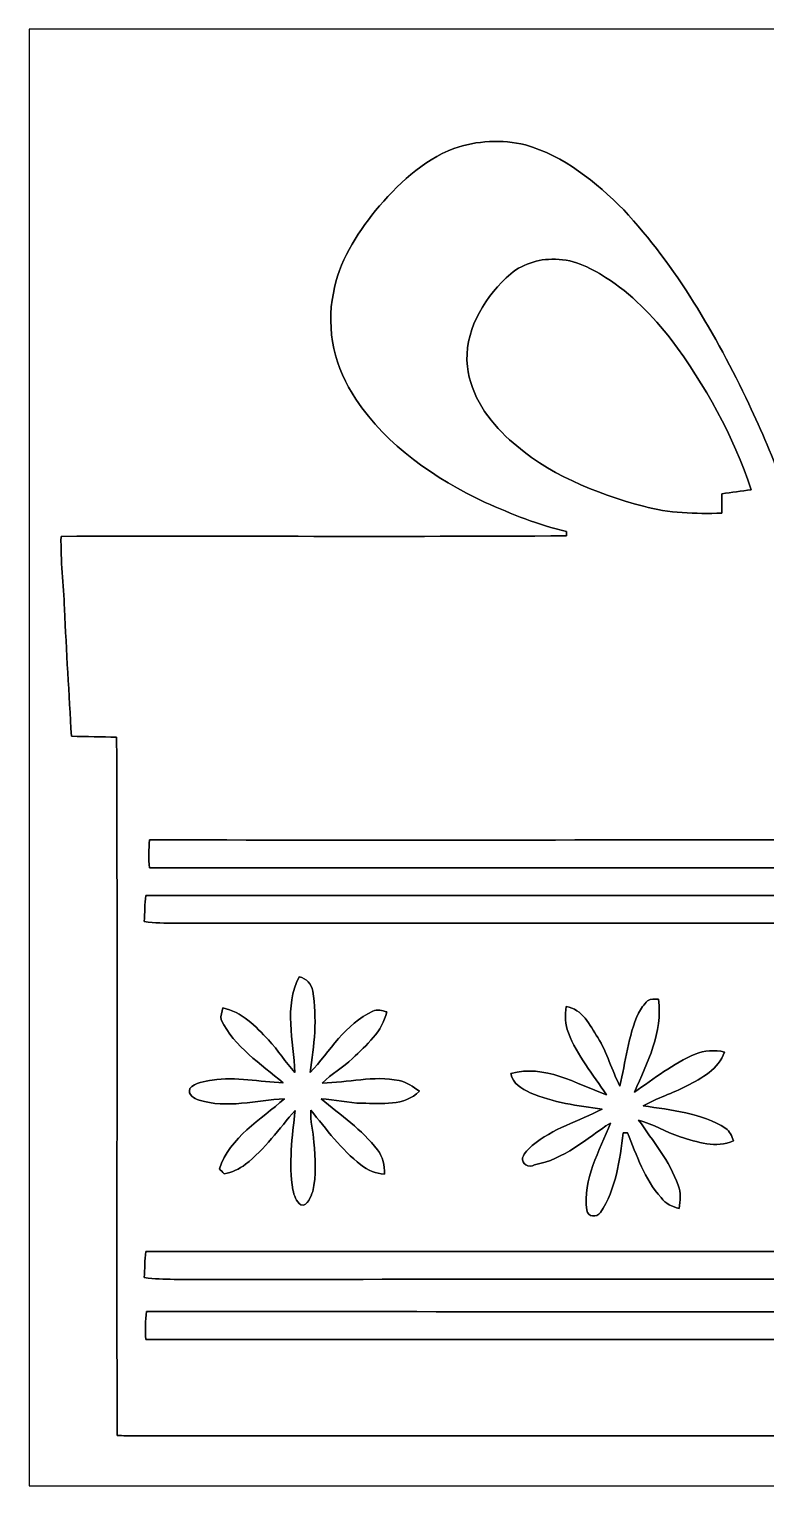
# Model space of a CAD drawing. Header units: centimetres. Extents: x -16.8 to 16.8, y -16.7 to 16.7.
# Drawn here: x -16.77 to 0.09, y -16.67 to 16.67 of the extents above; entities that cross this region are included whole.
import ezdxf

# ---------------------------------------------------------------- set-up
doc = ezdxf.new("R2010")
doc.units = ezdxf.units.CM
doc.header["$MEASUREMENT"] = 0
doc.layers.add('Layer 1', color=7, linetype='Continuous')

msp = doc.modelspace()

# ---------------------------------------------------------------- linework, layer by layer
at = {"layer": 'Layer 1', "color": 7}
for points, knots in [([(-16.77458, 16.66875), (-16.77458, 16.66875), (16.77458, 16.66875), (16.77458, 16.66875), (16.77458, 16.66875), (16.77458, 16.66875), (16.77458, -16.66875), (16.77458, -16.66875), (16.77458, -16.66875), (16.77458, -16.66875), (-16.77458, -16.66875), (-16.77458, -16.66875), (-16.77458, -16.66875), (-16.77458, -16.66875), (-16.77458, 16.66875), (-16.77458, 16.66875), (-16.77458, 16.66875), (-16.77458, 16.66875), (-16.77458, 16.66875), (-16.77458, 16.66875)], [0, 0, 0, 0, 0.16666667, 0.16666667, 0.16666667, 0.16666667, 0.33333333, 0.33333333, 0.33333333, 0.33333333, 0.5, 0.5, 0.5, 0.5, 0.66666667, 0.66666667, 0.66666667, 0.66666667, 1, 1, 1, 1]), ([(4.5907, 13.79008), (3.66219, 13.03726), (2.97674, 12.03501), (2.40947, 10.99361), (2.40947, 10.99361), (1.75577, 9.7723), (1.23119, 8.48395), (0.80962, 7.16562), (0.80962, 7.16562), (0.70238, 6.84495), (0.66322, 6.49358), (0.47907, 6.2036), (0.47907, 6.2036), (0.2607, 6.84918), (-0.01623, 7.47289), (-0.30198, 8.09096), (-0.30198, 8.09096), (-1.06363, 9.68234), (-1.95968, 11.2335), (-3.1683, 12.53067), (-3.1683, 12.53067), (-3.80259, 13.17096), (-4.53602, 13.76751), (-5.41796, 14.01727), (-5.41796, 14.01727), (-5.95348, 14.14956), (-6.53203, 14.12099), (-7.05273, 13.93684), (-7.05273, 13.93684), (-7.77981, 13.66097), (-8.35801, 13.10428), (-8.84661, 12.51479), (-8.84661, 12.51479), (-9.29181, 11.9634), (-9.68798, 11.33404), (-9.81216, 10.62496), (-9.81216, 10.62496), (-9.98538, 9.79241), (-9.77759, 8.89847), (-9.29675, 8.20208), (-9.29675, 8.20208), (-8.58238, 7.12964), (-7.48489, 6.38104), (-6.33554, 5.836), (-6.33554, 5.836), (-5.73229, 5.57424), (-5.12163, 5.31213), (-4.47604, 5.17525), (-4.47604, 5.17525), (-4.47569, 5.14103), (-4.47534, 5.10646), (-4.47463, 5.07224), (-4.47463, 5.07224), (-8.3312, 5.04825), (-12.18777, 5.07118), (-16.04433, 5.0606), (-16.04433, 5.0606), (-16.05527, 4.50779), (-15.98859, 3.95676), (-15.96566, 3.40501), (-15.96566, 3.40501), (-15.92227, 2.43099), (-15.86124, 1.45803), (-15.80656, 0.48472), (-15.80656, 0.48472), (-15.46154, 0.4766), (-15.11653, 0.47343), (-14.77186, 0.4639), (-14.77186, 0.4639), (-14.7514, -4.86198), (-14.77257, -10.18822), (-14.76128, -15.51446), (-14.76128, -15.51446), (-14.62229, -15.52116), (-14.48294, -15.52257), (-14.34394, -15.52504), (-14.34394, -15.52504), (-10.78371, -15.52575), (-7.22348, -15.51446), (-3.66324, -15.52399), (-3.66324, -15.52399), (2.54917, -15.5127), (8.76159, -15.53351), (14.97401, -15.51411), (14.97401, -15.51411), (14.97718, -10.53677), (14.97471, -5.55943), (14.97506, -0.58208), (14.97506, -0.58208), (14.97612, -0.32314), (14.98494, -0.06456), (15.00187, 0.19332), (15.00187, 0.19332), (15.40898, 0.19473), (15.81609, 0.19368), (16.2239, 0.19544), (16.2239, 0.19544), (16.26517, 0.78211), (16.23871, 1.37089), (16.24542, 1.95792), (16.24542, 1.95792), (16.22813, 2.9905), (16.30645, 4.02237), (16.27011, 5.05495), (16.27011, 5.05495), (12.44565, 5.08035), (8.62118, 5.04155), (4.79707, 5.074), (4.79707, 5.074), (4.79249, 5.09658), (4.78331, 5.14174), (4.77873, 5.16431), (4.77873, 5.16431), (5.76968, 5.38903), (6.72782, 5.75486), (7.61894, 6.2424), (7.61894, 6.2424), (8.55063, 6.77404), (9.43963, 7.42844), (10.06687, 8.3118), (10.06687, 8.3118), (10.60344, 9.03746), (10.92129, 9.98396), (10.70786, 10.8839), (10.70786, 10.8839), (10.58263, 11.59263), (10.18399, 12.21811), (9.71903, 12.75292), (9.71903, 12.75292), (9.2075, 13.329), (8.62683, 13.85711), (7.94173, 14.21871), (7.94173, 14.21871), (7.50464, 14.42014), (7.0298, 14.5669), (6.54367, 14.55349), (6.54367, 14.55349), (5.82189, 14.56231), (5.15056, 14.218), (4.5907, 13.79008)], [0, 0, 0, 0, 0.02777778, 0.02777778, 0.02777778, 0.02777778, 0.05555556, 0.05555556, 0.05555556, 0.05555556, 0.08333333, 0.08333333, 0.08333333, 0.08333333, 0.11111111, 0.11111111, 0.11111111, 0.11111111, 0.13888889, 0.13888889, 0.13888889, 0.13888889, 0.16666667, 0.16666667, 0.16666667, 0.16666667, 0.19444444, 0.19444444, 0.19444444, 0.19444444, 0.22222222, 0.22222222, 0.22222222, 0.22222222, 0.25, 0.25, 0.25, 0.25, 0.27777778, 0.27777778, 0.27777778, 0.27777778, 0.30555556, 0.30555556, 0.30555556, 0.30555556, 0.33333333, 0.33333333, 0.33333333, 0.33333333, 0.36111111, 0.36111111, 0.36111111, 0.36111111, 0.38888889, 0.38888889, 0.38888889, 0.38888889, 0.41666667, 0.41666667, 0.41666667, 0.41666667, 0.44444444, 0.44444444, 0.44444444, 0.44444444, 0.47222222, 0.47222222, 0.47222222, 0.47222222, 0.5, 0.5, 0.5, 0.5, 0.52777778, 0.52777778, 0.52777778, 0.52777778, 0.55555556, 0.55555556, 0.55555556, 0.55555556, 0.58333333, 0.58333333, 0.58333333, 0.58333333, 0.61111111, 0.61111111, 0.61111111, 0.61111111, 0.63888889, 0.63888889, 0.63888889, 0.63888889, 0.66666667, 0.66666667, 0.66666667, 0.66666667, 0.69444444, 0.69444444, 0.69444444, 0.69444444, 0.72222222, 0.72222222, 0.72222222, 0.72222222, 0.75, 0.75, 0.75, 0.75, 0.77777778, 0.77777778, 0.77777778, 0.77777778, 0.80555556, 0.80555556, 0.80555556, 0.80555556, 0.83333333, 0.83333333, 0.83333333, 0.83333333, 0.86111111, 0.86111111, 0.86111111, 0.86111111, 0.88888889, 0.88888889, 0.88888889, 0.88888889, 0.91666667, 0.91666667, 0.91666667, 0.91666667, 0.94444444, 0.94444444, 0.94444444, 0.94444444, 1, 1, 1, 1]), ([(-5.8607, 10.97562), (-5.58377, 11.24761), (-5.20065, 11.40037), (-4.81365, 11.40213), (-4.81365, 11.40213), (-4.36457, 11.42471), (-3.94864, 11.22504), (-3.58175, 10.98762), (-3.58175, 10.98762), (-2.99473, 10.61473), (-2.50613, 10.10814), (-2.07892, 9.56381), (-2.07892, 9.56381), (-1.30528, 8.51817), (-0.65723, 7.36529), (-0.24977, 6.12669), (-0.24977, 6.12669), (-0.47308, 6.09529), (-0.69709, 6.06743), (-0.92004, 6.03567), (-0.92004, 6.03567), (-0.9211, 5.88786), (-0.91722, 5.73899), (-0.92393, 5.59082), (-0.92393, 5.59082), (-1.52576, 5.57565), (-2.13466, 5.58659), (-2.71815, 5.75169), (-2.71815, 5.75169), (-3.82376, 6.04626), (-4.92513, 6.49005), (-5.77991, 7.27251), (-5.77991, 7.27251), (-6.26498, 7.7089), (-6.67068, 8.28428), (-6.74441, 8.9475), (-6.74441, 8.9475), (-6.82872, 9.72079), (-6.39904, 10.45598), (-5.8607, 10.97562)], [0, 0, 0, 0, 0.09090909, 0.09090909, 0.09090909, 0.09090909, 0.18181818, 0.18181818, 0.18181818, 0.18181818, 0.27272727, 0.27272727, 0.27272727, 0.27272727, 0.36363636, 0.36363636, 0.36363636, 0.36363636, 0.45454545, 0.45454545, 0.45454545, 0.45454545, 0.54545455, 0.54545455, 0.54545455, 0.54545455, 0.63636364, 0.63636364, 0.63636364, 0.63636364, 0.72727273, 0.72727273, 0.72727273, 0.72727273, 0.81818182, 0.81818182, 0.81818182, 0.81818182, 1, 1, 1, 1]), ([(-14.01692, -1.88666), (-4.58082, -1.89548), (4.85563, -1.87325), (14.29173, -1.89759), (14.29173, -1.89759), (14.29491, -2.09691), (14.29985, -2.29588), (14.30514, -2.49555), (14.30514, -2.49555), (13.57701, -2.54212), (12.84676, -2.51742), (12.11792, -2.52236), (12.11792, -2.52236), (3.40572, -2.52342), (-5.30648, -2.51989), (-14.01868, -2.52448), (-14.01868, -2.52448), (-14.0522, -2.31316), (-14.03597, -2.09797), (-14.01692, -1.88666)], [0, 0, 0, 0, 0.16666667, 0.16666667, 0.16666667, 0.16666667, 0.33333333, 0.33333333, 0.33333333, 0.33333333, 0.5, 0.5, 0.5, 0.5, 0.66666667, 0.66666667, 0.66666667, 0.66666667, 1, 1, 1, 1]), ([(-14.10441, -3.15877), (-4.63691, -3.16089), (4.83023, -3.14784), (14.29738, -3.16512), (14.29738, -3.16512), (14.2935, -3.37326), (14.28856, -3.58246), (14.27974, -3.79095), (14.27974, -3.79095), (5.04543, -3.79554), (-4.18888, -3.78883), (-13.42319, -3.79448), (-13.42319, -3.79448), (-13.66203, -3.78742), (-13.90368, -3.79659), (-14.13933, -3.75109), (-14.13933, -3.75109), (-14.12946, -3.55283), (-14.1291, -3.35527), (-14.10441, -3.15877)], [0, 0, 0, 0, 0.16666667, 0.16666667, 0.16666667, 0.16666667, 0.33333333, 0.33333333, 0.33333333, 0.33333333, 0.5, 0.5, 0.5, 0.5, 0.66666667, 0.66666667, 0.66666667, 0.66666667, 1, 1, 1, 1]), ([(-10.59392, -5.01932), (-10.42705, -5.05213), (-10.31099, -5.18513), (-10.28524, -5.34705), (-10.28524, -5.34705), (-10.1787, -5.96653), (-10.24961, -6.59553), (-10.34521, -7.21113), (-10.34521, -7.21113), (-9.88907, -6.72324), (-9.53911, -6.09353), (-8.90693, -5.80602), (-8.90693, -5.80602), (-8.80569, -5.74957), (-8.69315, -5.79861), (-8.58979, -5.81872), (-8.58979, -5.81872), (-8.68715, -6.2738), (-9.05686, -6.58072), (-9.37542, -6.88763), (-9.37542, -6.88763), (-9.59097, -7.0926), (-9.85308, -7.24182), (-10.06687, -7.44926), (-10.06687, -7.44926), (-9.4809, -7.44432), (-8.89141, -7.27004), (-8.30756, -7.39387), (-8.30756, -7.39387), (-8.13188, -7.4235), (-7.98759, -7.53569), (-7.84472, -7.63482), (-7.84472, -7.63482), (-8.18162, -7.98901), (-8.71538, -7.90963), (-9.15353, -7.91422), (-9.15353, -7.91422), (-9.47032, -7.91175), (-9.77759, -7.82073), (-10.09333, -7.81191), (-10.09333, -7.81191), (-9.64706, -8.18233), (-9.15705, -8.51359), (-8.80322, -8.98137), (-8.80322, -8.98137), (-8.67234, -9.13483), (-8.64411, -9.33838), (-8.63988, -9.53347), (-8.63988, -9.53347), (-8.84132, -9.52747), (-9.02441, -9.4428), (-9.18034, -9.32145), (-9.18034, -9.32145), (-9.63542, -8.97643), (-9.97126, -8.50829), (-10.32828, -8.06979), (-10.32828, -8.06979), (-10.34486, -8.31674), (-10.27148, -8.55733), (-10.25843, -8.80322), (-10.25843, -8.80322), (-10.22456, -9.17716), (-10.20128, -9.56134), (-10.28171, -9.9314), (-10.28171, -9.9314), (-10.33427, -10.04464), (-10.38684, -10.27536), (-10.55441, -10.23973), (-10.55441, -10.23973), (-10.66412, -10.15929), (-10.70716, -10.02136), (-10.74138, -9.89577), (-10.74138, -9.89577), (-10.83804, -9.2897), (-10.75584, -8.67869), (-10.68564, -8.07473), (-10.68564, -8.07473), (-11.05429, -8.49454), (-11.37426, -8.96761), (-11.82405, -9.30839), (-11.82405, -9.30839), (-11.96481, -9.42234), (-12.13379, -9.4936), (-12.31194, -9.525), (-12.31194, -9.525), (-12.34722, -9.4869), (-12.38285, -9.44951), (-12.41848, -9.41246), (-12.41848, -9.41246), (-12.18424, -8.68645), (-11.46916, -8.28922), (-10.93117, -7.80944), (-10.93117, -7.80944), (-11.57817, -7.84613), (-12.24562, -8.03945), (-12.8838, -7.84084), (-12.8838, -7.84084), (-12.99633, -7.80521), (-13.14521, -7.71842), (-13.10005, -7.57767), (-13.10005, -7.57767), (-12.96917, -7.4362), (-12.76138, -7.41116), (-12.58217, -7.38082), (-12.58217, -7.38082), (-12.03995, -7.30426), (-11.50126, -7.42209), (-10.96045, -7.44396), (-10.96045, -7.44396), (-11.47198, -7.00617), (-12.07453, -6.62764), (-12.3825, -6.00251), (-12.3825, -6.00251), (-12.39626, -5.91044), (-12.36204, -5.81978), (-12.34475, -5.73052), (-12.34475, -5.73052), (-11.9066, -5.81625), (-11.59087, -6.15421), (-11.29771, -6.46465), (-11.29771, -6.46465), (-11.0744, -6.69572), (-10.91142, -6.97724), (-10.69093, -7.21042), (-10.69093, -7.21042), (-10.72198, -6.48723), (-10.95058, -5.69383), (-10.59392, -5.01932)], [0, 0, 0, 0, 0.03030303, 0.03030303, 0.03030303, 0.03030303, 0.06060606, 0.06060606, 0.06060606, 0.06060606, 0.09090909, 0.09090909, 0.09090909, 0.09090909, 0.12121212, 0.12121212, 0.12121212, 0.12121212, 0.15151515, 0.15151515, 0.15151515, 0.15151515, 0.18181818, 0.18181818, 0.18181818, 0.18181818, 0.21212121, 0.21212121, 0.21212121, 0.21212121, 0.24242424, 0.24242424, 0.24242424, 0.24242424, 0.27272727, 0.27272727, 0.27272727, 0.27272727, 0.3030303, 0.3030303, 0.3030303, 0.3030303, 0.33333333, 0.33333333, 0.33333333, 0.33333333, 0.36363636, 0.36363636, 0.36363636, 0.36363636, 0.39393939, 0.39393939, 0.39393939, 0.39393939, 0.42424242, 0.42424242, 0.42424242, 0.42424242, 0.45454545, 0.45454545, 0.45454545, 0.45454545, 0.48484848, 0.48484848, 0.48484848, 0.48484848, 0.51515152, 0.51515152, 0.51515152, 0.51515152, 0.54545455, 0.54545455, 0.54545455, 0.54545455, 0.57575758, 0.57575758, 0.57575758, 0.57575758, 0.60606061, 0.60606061, 0.60606061, 0.60606061, 0.63636364, 0.63636364, 0.63636364, 0.63636364, 0.66666667, 0.66666667, 0.66666667, 0.66666667, 0.6969697, 0.6969697, 0.6969697, 0.6969697, 0.72727273, 0.72727273, 0.72727273, 0.72727273, 0.75757576, 0.75757576, 0.75757576, 0.75757576, 0.78787879, 0.78787879, 0.78787879, 0.78787879, 0.81818182, 0.81818182, 0.81818182, 0.81818182, 0.84848485, 0.84848485, 0.84848485, 0.84848485, 0.87878788, 0.87878788, 0.87878788, 0.87878788, 0.90909091, 0.90909091, 0.90909091, 0.90909091, 0.93939394, 0.93939394, 0.93939394, 0.93939394, 1, 1, 1, 1]), ([(-2.62114, -5.56683), (-2.54953, -5.51709), (-2.45569, -5.53861), (-2.37384, -5.53191), (-2.37384, -5.53191), (-2.26025, -6.2925), (-2.6356, -6.98112), (-2.91818, -7.65739), (-2.91818, -7.65739), (-2.47015, -7.34836), (-2.0387, -7.00052), (-1.53211, -6.78956), (-1.53211, -6.78956), (-1.32115, -6.70172), (-1.08479, -6.6862), (-0.8636, -6.74158), (-0.8636, -6.74158), (-0.98743, -7.13669), (-1.3843, -7.33425), (-1.72473, -7.51628), (-1.72473, -7.51628), (-2.04823, -7.6895), (-2.40453, -7.79145), (-2.7238, -7.97172), (-2.7238, -7.97172), (-2.08209, -8.07191), (-1.391, -8.12482), (-0.8322, -8.48995), (-0.8322, -8.48995), (-0.73448, -8.5531), (-0.69674, -8.66881), (-0.65405, -8.77076), (-0.65405, -8.77076), (-1.05551, -8.94927), (-1.48519, -8.80322), (-1.87572, -8.6801), (-1.87572, -8.6801), (-2.20416, -8.58097), (-2.49484, -8.38588), (-2.8261, -8.29663), (-2.8261, -8.29663), (-2.49943, -8.77711), (-2.11455, -9.23361), (-1.92052, -9.78958), (-1.92052, -9.78958), (-1.85879, -9.95892), (-1.86725, -10.14518), (-1.89865, -10.32051), (-1.89865, -10.32051), (-2.05599, -10.27959), (-2.21721, -10.21397), (-2.31175, -10.07322), (-2.31175, -10.07322), (-2.6924, -9.65129), (-2.86738, -9.10026), (-3.08398, -8.58696), (-3.08398, -8.58696), (-3.10868, -8.58838), (-3.15771, -8.59155), (-3.18241, -8.59296), (-3.18241, -8.59296), (-3.25508, -9.21808), (-3.3461, -9.87531), (-3.69852, -10.41329), (-3.69852, -10.41329), (-3.78354, -10.53112), (-3.99133, -10.52513), (-4.01038, -10.35967), (-4.01038, -10.35967), (-4.11515, -9.65129), (-3.71581, -9.00359), (-3.47098, -8.36542), (-3.47098, -8.36542), (-4.02625, -8.71855), (-4.53637, -9.20785), (-5.20947, -9.31862), (-5.20947, -9.31862), (-5.33083, -9.40188), (-5.51709, -9.30134), (-5.48076, -9.15987), (-5.48076, -9.15987), (-5.4423, -9.04557), (-5.3467, -8.96373), (-5.26203, -8.88294), (-5.26203, -8.88294), (-4.7946, -8.48713), (-4.19488, -8.32238), (-3.66148, -8.04439), (-3.66148, -8.04439), (-4.21816, -7.96713), (-4.78825, -7.89975), (-5.30754, -7.6708), (-5.30754, -7.6708), (-5.49698, -7.57555), (-5.70865, -7.46795), (-5.75063, -7.23477), (-5.75063, -7.23477), (-4.98158, -7.01287), (-4.26403, -7.46548), (-3.56447, -7.71807), (-3.56447, -7.71807), (-3.86891, -7.25523), (-4.23192, -6.82307), (-4.43477, -6.30167), (-4.43477, -6.30167), (-4.51026, -6.10764), (-4.51626, -5.8995), (-4.48381, -5.69666), (-4.48381, -5.69666), (-4.11304, -5.75769), (-3.94264, -6.12563), (-3.76238, -6.40644), (-3.76238, -6.40644), (-3.54753, -6.75711), (-3.43994, -7.15821), (-3.25473, -7.52263), (-3.25473, -7.52263), (-3.12279, -6.96277), (-3.07058, -6.37787), (-2.82893, -5.8487), (-2.82893, -5.8487), (-2.77601, -5.74393), (-2.69769, -5.65397), (-2.62114, -5.56683)], [0, 0, 0, 0, 0.03125, 0.03125, 0.03125, 0.03125, 0.0625, 0.0625, 0.0625, 0.0625, 0.09375, 0.09375, 0.09375, 0.09375, 0.125, 0.125, 0.125, 0.125, 0.15625, 0.15625, 0.15625, 0.15625, 0.1875, 0.1875, 0.1875, 0.1875, 0.21875, 0.21875, 0.21875, 0.21875, 0.25, 0.25, 0.25, 0.25, 0.28125, 0.28125, 0.28125, 0.28125, 0.3125, 0.3125, 0.3125, 0.3125, 0.34375, 0.34375, 0.34375, 0.34375, 0.375, 0.375, 0.375, 0.375, 0.40625, 0.40625, 0.40625, 0.40625, 0.4375, 0.4375, 0.4375, 0.4375, 0.46875, 0.46875, 0.46875, 0.46875, 0.5, 0.5, 0.5, 0.5, 0.53125, 0.53125, 0.53125, 0.53125, 0.5625, 0.5625, 0.5625, 0.5625, 0.59375, 0.59375, 0.59375, 0.59375, 0.625, 0.625, 0.625, 0.625, 0.65625, 0.65625, 0.65625, 0.65625, 0.6875, 0.6875, 0.6875, 0.6875, 0.71875, 0.71875, 0.71875, 0.71875, 0.75, 0.75, 0.75, 0.75, 0.78125, 0.78125, 0.78125, 0.78125, 0.8125, 0.8125, 0.8125, 0.8125, 0.84375, 0.84375, 0.84375, 0.84375, 0.875, 0.875, 0.875, 0.875, 0.90625, 0.90625, 0.90625, 0.90625, 0.9375, 0.9375, 0.9375, 0.9375, 1, 1, 1, 1]), ([(-14.10441, -11.30794), (-4.64185, -11.30512), (4.82036, -11.30688), (14.28291, -11.30688), (14.28291, -11.30688), (14.28962, -11.5189), (14.30479, -11.73445), (14.26739, -11.94541), (14.26739, -11.94541), (5.02532, -11.93729), (-4.21675, -11.94259), (-13.45883, -11.94259), (-13.45883, -11.94259), (-13.68566, -11.93729), (-13.91391, -11.93588), (-14.13863, -11.90096), (-14.13863, -11.90096), (-14.12946, -11.70199), (-14.1291, -11.50479), (-14.10441, -11.30794)], [0, 0, 0, 0, 0.16666667, 0.16666667, 0.16666667, 0.16666667, 0.33333333, 0.33333333, 0.33333333, 0.33333333, 0.5, 0.5, 0.5, 0.5, 0.66666667, 0.66666667, 0.66666667, 0.66666667, 1, 1, 1, 1]), ([(-14.08606, -12.67919), (-4.66055, -12.68554), (4.76497, -12.68236), (14.19049, -12.68095), (14.19049, -12.68095), (14.20918, -12.89473), (14.22224, -13.11063), (14.21095, -13.32583), (14.21095, -13.32583), (4.77167, -13.30572), (-4.66796, -13.32371), (-14.10723, -13.31666), (-14.10723, -13.31666), (-14.11076, -13.10358), (-14.12593, -12.88944), (-14.08606, -12.67919)], [0, 0, 0, 0, 0.2, 0.2, 0.2, 0.2, 0.4, 0.4, 0.4, 0.4, 0.6, 0.6, 0.6, 0.6, 1, 1, 1, 1])]:
    msp.add_open_spline(points, degree=3, knots=knots, dxfattribs=at)
at = {"layer": 'Layer 1', "color": 253}
for points, knots in [([(4.5907, 13.79008), (5.15056, 14.218), (5.82189, 14.56231), (6.54367, 14.55349), (6.54367, 14.55349), (7.0298, 14.5669), (7.50464, 14.42014), (7.94173, 14.21871), (7.94173, 14.21871), (8.62683, 13.85711), (9.2075, 13.329), (9.71903, 12.75292), (9.71903, 12.75292), (10.18399, 12.21811), (10.58263, 11.59263), (10.70786, 10.8839), (10.70786, 10.8839), (10.92129, 9.98396), (10.60344, 9.03746), (10.06687, 8.3118), (10.06687, 8.3118), (9.43963, 7.42844), (8.55063, 6.77404), (7.61894, 6.2424), (7.61894, 6.2424), (6.72782, 5.75486), (5.76968, 5.38903), (4.77873, 5.16431), (4.77873, 5.16431), (4.78331, 5.14174), (4.79249, 5.09658), (4.79707, 5.074), (4.79707, 5.074), (8.62118, 5.04155), (12.44565, 5.08035), (16.27011, 5.05495), (16.27011, 5.05495), (16.30645, 4.02237), (16.22813, 2.9905), (16.24542, 1.95792), (16.24542, 1.95792), (16.23871, 1.37089), (16.26517, 0.78211), (16.2239, 0.19544), (16.2239, 0.19544), (15.81609, 0.19368), (15.40898, 0.19473), (15.00187, 0.19332), (15.00187, 0.19332), (14.98494, -0.06456), (14.97612, -0.32314), (14.97506, -0.58208), (14.97506, -0.58208), (14.97471, -5.55943), (14.97718, -10.53677), (14.97401, -15.51411), (14.97401, -15.51411), (8.76159, -15.53351), (2.54917, -15.5127), (-3.66324, -15.52399), (-3.66324, -15.52399), (-7.22348, -15.51446), (-10.78371, -15.52575), (-14.34394, -15.52504), (-14.34394, -15.52504), (-14.48294, -15.52257), (-14.62229, -15.52116), (-14.76128, -15.51446), (-14.76128, -15.51446), (-14.77257, -10.18822), (-14.7514, -4.86198), (-14.77186, 0.4639), (-14.77186, 0.4639), (-15.11653, 0.47343), (-15.46154, 0.4766), (-15.80656, 0.48472), (-15.80656, 0.48472), (-15.86124, 1.45803), (-15.92227, 2.43099), (-15.96566, 3.40501), (-15.96566, 3.40501), (-15.98859, 3.95676), (-16.05527, 4.50779), (-16.04433, 5.0606), (-16.04433, 5.0606), (-12.18777, 5.07118), (-8.3312, 5.04825), (-4.47463, 5.07224), (-4.47463, 5.07224), (-4.47534, 5.10646), (-4.47569, 5.14103), (-4.47604, 5.17525), (-4.47604, 5.17525), (-5.12163, 5.31213), (-5.73229, 5.57424), (-6.33554, 5.836), (-6.33554, 5.836), (-7.48489, 6.38104), (-8.58238, 7.12964), (-9.29675, 8.20208), (-9.29675, 8.20208), (-9.77759, 8.89847), (-9.98538, 9.79241), (-9.81216, 10.62496), (-9.81216, 10.62496), (-9.68798, 11.33404), (-9.29181, 11.9634), (-8.84661, 12.51479), (-8.84661, 12.51479), (-8.35801, 13.10428), (-7.77981, 13.66097), (-7.05273, 13.93684), (-7.05273, 13.93684), (-6.53203, 14.12099), (-5.95348, 14.14956), (-5.41796, 14.01727), (-5.41796, 14.01727), (-4.53602, 13.76751), (-3.80259, 13.17096), (-3.1683, 12.53067), (-3.1683, 12.53067), (-1.95968, 11.2335), (-1.06363, 9.68234), (-0.30198, 8.09096), (-0.30198, 8.09096), (-0.01623, 7.47289), (0.2607, 6.84918), (0.47907, 6.2036), (0.47907, 6.2036), (0.66322, 6.49358), (0.70238, 6.84495), (0.80962, 7.16562), (0.80962, 7.16562), (1.23119, 8.48395), (1.75577, 9.7723), (2.40947, 10.99361), (2.40947, 10.99361), (2.97674, 12.03501), (3.66219, 13.03726), (4.5907, 13.79008), (4.5907, 13.79008), (4.5907, 13.79008), (4.5907, 13.79008), (4.5907, 13.79008)], [0, 0, 0, 0, 0.02702703, 0.02702703, 0.02702703, 0.02702703, 0.05405405, 0.05405405, 0.05405405, 0.05405405, 0.08108108, 0.08108108, 0.08108108, 0.08108108, 0.10810811, 0.10810811, 0.10810811, 0.10810811, 0.13513514, 0.13513514, 0.13513514, 0.13513514, 0.16216216, 0.16216216, 0.16216216, 0.16216216, 0.18918919, 0.18918919, 0.18918919, 0.18918919, 0.21621622, 0.21621622, 0.21621622, 0.21621622, 0.24324324, 0.24324324, 0.24324324, 0.24324324, 0.27027027, 0.27027027, 0.27027027, 0.27027027, 0.2972973, 0.2972973, 0.2972973, 0.2972973, 0.32432432, 0.32432432, 0.32432432, 0.32432432, 0.35135135, 0.35135135, 0.35135135, 0.35135135, 0.37837838, 0.37837838, 0.37837838, 0.37837838, 0.40540541, 0.40540541, 0.40540541, 0.40540541, 0.43243243, 0.43243243, 0.43243243, 0.43243243, 0.45945946, 0.45945946, 0.45945946, 0.45945946, 0.48648649, 0.48648649, 0.48648649, 0.48648649, 0.51351351, 0.51351351, 0.51351351, 0.51351351, 0.54054054, 0.54054054, 0.54054054, 0.54054054, 0.56756757, 0.56756757, 0.56756757, 0.56756757, 0.59459459, 0.59459459, 0.59459459, 0.59459459, 0.62162162, 0.62162162, 0.62162162, 0.62162162, 0.64864865, 0.64864865, 0.64864865, 0.64864865, 0.67567568, 0.67567568, 0.67567568, 0.67567568, 0.7027027, 0.7027027, 0.7027027, 0.7027027, 0.72972973, 0.72972973, 0.72972973, 0.72972973, 0.75675676, 0.75675676, 0.75675676, 0.75675676, 0.78378378, 0.78378378, 0.78378378, 0.78378378, 0.81081081, 0.81081081, 0.81081081, 0.81081081, 0.83783784, 0.83783784, 0.83783784, 0.83783784, 0.86486486, 0.86486486, 0.86486486, 0.86486486, 0.89189189, 0.89189189, 0.89189189, 0.89189189, 0.91891892, 0.91891892, 0.91891892, 0.91891892, 0.94594595, 0.94594595, 0.94594595, 0.94594595, 1, 1, 1, 1]), ([(-5.8607, 10.97562), (-6.39904, 10.45598), (-6.82872, 9.72079), (-6.74441, 8.9475), (-6.74441, 8.9475), (-6.67068, 8.28428), (-6.26498, 7.7089), (-5.77991, 7.27251), (-5.77991, 7.27251), (-4.92513, 6.49005), (-3.82376, 6.04626), (-2.71815, 5.75169), (-2.71815, 5.75169), (-2.13466, 5.58659), (-1.52576, 5.57565), (-0.92393, 5.59082), (-0.92393, 5.59082), (-0.91722, 5.73899), (-0.9211, 5.88786), (-0.92004, 6.03567), (-0.92004, 6.03567), (-0.69709, 6.06743), (-0.47308, 6.09529), (-0.24977, 6.12669), (-0.24977, 6.12669), (-0.65723, 7.36529), (-1.30528, 8.51817), (-2.07892, 9.56381), (-2.07892, 9.56381), (-2.50613, 10.10814), (-2.99473, 10.61473), (-3.58175, 10.98762), (-3.58175, 10.98762), (-3.94864, 11.22504), (-4.36457, 11.42471), (-4.81365, 11.40213), (-4.81365, 11.40213), (-5.20065, 11.40037), (-5.58377, 11.24761), (-5.8607, 10.97562), (-5.8607, 10.97562), (-5.8607, 10.97562), (-5.8607, 10.97562), (-5.8607, 10.97562)], [0, 0, 0, 0, 0.08333333, 0.08333333, 0.08333333, 0.08333333, 0.16666667, 0.16666667, 0.16666667, 0.16666667, 0.25, 0.25, 0.25, 0.25, 0.33333333, 0.33333333, 0.33333333, 0.33333333, 0.41666667, 0.41666667, 0.41666667, 0.41666667, 0.5, 0.5, 0.5, 0.5, 0.58333333, 0.58333333, 0.58333333, 0.58333333, 0.66666667, 0.66666667, 0.66666667, 0.66666667, 0.75, 0.75, 0.75, 0.75, 0.83333333, 0.83333333, 0.83333333, 0.83333333, 1, 1, 1, 1]), ([(-14.01692, -1.88666), (-14.03597, -2.09797), (-14.0522, -2.31316), (-14.01868, -2.52448), (-14.01868, -2.52448), (-5.30648, -2.51989), (3.40572, -2.52342), (12.11792, -2.52236), (12.11792, -2.52236), (12.84676, -2.51742), (13.57701, -2.54212), (14.30514, -2.49555), (14.30514, -2.49555), (14.29985, -2.29588), (14.29491, -2.09691), (14.29173, -1.89759), (14.29173, -1.89759), (4.85563, -1.87325), (-4.58082, -1.89548), (-14.01692, -1.88666), (-14.01692, -1.88666), (-14.01692, -1.88666), (-14.01692, -1.88666), (-14.01692, -1.88666)], [0, 0, 0, 0, 0.14285714, 0.14285714, 0.14285714, 0.14285714, 0.28571429, 0.28571429, 0.28571429, 0.28571429, 0.42857143, 0.42857143, 0.42857143, 0.42857143, 0.57142857, 0.57142857, 0.57142857, 0.57142857, 0.71428571, 0.71428571, 0.71428571, 0.71428571, 1, 1, 1, 1]), ([(-14.10441, -3.15877), (-14.1291, -3.35527), (-14.12946, -3.55283), (-14.13933, -3.75109), (-14.13933, -3.75109), (-13.90368, -3.79659), (-13.66203, -3.78742), (-13.42319, -3.79448), (-13.42319, -3.79448), (-4.18888, -3.78883), (5.04543, -3.79554), (14.27974, -3.79095), (14.27974, -3.79095), (14.28856, -3.58246), (14.2935, -3.37326), (14.29738, -3.16512), (14.29738, -3.16512), (4.83023, -3.14784), (-4.63691, -3.16089), (-14.10441, -3.15877), (-14.10441, -3.15877), (-14.10441, -3.15877), (-14.10441, -3.15877), (-14.10441, -3.15877)], [0, 0, 0, 0, 0.14285714, 0.14285714, 0.14285714, 0.14285714, 0.28571429, 0.28571429, 0.28571429, 0.28571429, 0.42857143, 0.42857143, 0.42857143, 0.42857143, 0.57142857, 0.57142857, 0.57142857, 0.57142857, 0.71428571, 0.71428571, 0.71428571, 0.71428571, 1, 1, 1, 1]), ([(-10.59392, -5.01932), (-10.95058, -5.69383), (-10.72198, -6.48723), (-10.69093, -7.21042), (-10.69093, -7.21042), (-10.91142, -6.97724), (-11.0744, -6.69572), (-11.29771, -6.46465), (-11.29771, -6.46465), (-11.59087, -6.15421), (-11.9066, -5.81625), (-12.34475, -5.73052), (-12.34475, -5.73052), (-12.36204, -5.81978), (-12.39626, -5.91044), (-12.3825, -6.00251), (-12.3825, -6.00251), (-12.07453, -6.62764), (-11.47198, -7.00617), (-10.96045, -7.44396), (-10.96045, -7.44396), (-11.50126, -7.42209), (-12.03995, -7.30426), (-12.58217, -7.38082), (-12.58217, -7.38082), (-12.76138, -7.41116), (-12.96917, -7.4362), (-13.10005, -7.57767), (-13.10005, -7.57767), (-13.14521, -7.71842), (-12.99633, -7.80521), (-12.8838, -7.84084), (-12.8838, -7.84084), (-12.24562, -8.03945), (-11.57817, -7.84613), (-10.93117, -7.80944), (-10.93117, -7.80944), (-11.46916, -8.28922), (-12.18424, -8.68645), (-12.41848, -9.41246), (-12.41848, -9.41246), (-12.38285, -9.44951), (-12.34722, -9.4869), (-12.31194, -9.525), (-12.31194, -9.525), (-12.13379, -9.4936), (-11.96481, -9.42234), (-11.82405, -9.30839), (-11.82405, -9.30839), (-11.37426, -8.96761), (-11.05429, -8.49454), (-10.68564, -8.07473), (-10.68564, -8.07473), (-10.75584, -8.67869), (-10.83804, -9.2897), (-10.74138, -9.89577), (-10.74138, -9.89577), (-10.70716, -10.02136), (-10.66412, -10.15929), (-10.55441, -10.23973), (-10.55441, -10.23973), (-10.38684, -10.27536), (-10.33427, -10.04464), (-10.28171, -9.9314), (-10.28171, -9.9314), (-10.20128, -9.56134), (-10.22456, -9.17716), (-10.25843, -8.80322), (-10.25843, -8.80322), (-10.27148, -8.55733), (-10.34486, -8.31674), (-10.32828, -8.06979), (-10.32828, -8.06979), (-9.97126, -8.50829), (-9.63542, -8.97643), (-9.18034, -9.32145), (-9.18034, -9.32145), (-9.02441, -9.4428), (-8.84132, -9.52747), (-8.63988, -9.53347), (-8.63988, -9.53347), (-8.64411, -9.33838), (-8.67234, -9.13483), (-8.80322, -8.98137), (-8.80322, -8.98137), (-9.15705, -8.51359), (-9.64706, -8.18233), (-10.09333, -7.81191), (-10.09333, -7.81191), (-9.77759, -7.82073), (-9.47032, -7.91175), (-9.15353, -7.91422), (-9.15353, -7.91422), (-8.71538, -7.90963), (-8.18162, -7.98901), (-7.84472, -7.63482), (-7.84472, -7.63482), (-7.98759, -7.53569), (-8.13188, -7.4235), (-8.30756, -7.39387), (-8.30756, -7.39387), (-8.89141, -7.27004), (-9.4809, -7.44432), (-10.06687, -7.44926), (-10.06687, -7.44926), (-9.85308, -7.24182), (-9.59097, -7.0926), (-9.37542, -6.88763), (-9.37542, -6.88763), (-9.05686, -6.58072), (-8.68715, -6.2738), (-8.58979, -5.81872), (-8.58979, -5.81872), (-8.69315, -5.79861), (-8.80569, -5.74957), (-8.90693, -5.80602), (-8.90693, -5.80602), (-9.53911, -6.09353), (-9.88907, -6.72324), (-10.34521, -7.21113), (-10.34521, -7.21113), (-10.24961, -6.59553), (-10.1787, -5.96653), (-10.28524, -5.34705), (-10.28524, -5.34705), (-10.31099, -5.18513), (-10.42705, -5.05213), (-10.59392, -5.01932), (-10.59392, -5.01932), (-10.59392, -5.01932), (-10.59392, -5.01932), (-10.59392, -5.01932)], [0, 0, 0, 0, 0.02941176, 0.02941176, 0.02941176, 0.02941176, 0.05882353, 0.05882353, 0.05882353, 0.05882353, 0.08823529, 0.08823529, 0.08823529, 0.08823529, 0.11764706, 0.11764706, 0.11764706, 0.11764706, 0.14705882, 0.14705882, 0.14705882, 0.14705882, 0.17647059, 0.17647059, 0.17647059, 0.17647059, 0.20588235, 0.20588235, 0.20588235, 0.20588235, 0.23529412, 0.23529412, 0.23529412, 0.23529412, 0.26470588, 0.26470588, 0.26470588, 0.26470588, 0.29411765, 0.29411765, 0.29411765, 0.29411765, 0.32352941, 0.32352941, 0.32352941, 0.32352941, 0.35294118, 0.35294118, 0.35294118, 0.35294118, 0.38235294, 0.38235294, 0.38235294, 0.38235294, 0.41176471, 0.41176471, 0.41176471, 0.41176471, 0.44117647, 0.44117647, 0.44117647, 0.44117647, 0.47058824, 0.47058824, 0.47058824, 0.47058824, 0.5, 0.5, 0.5, 0.5, 0.52941176, 0.52941176, 0.52941176, 0.52941176, 0.55882353, 0.55882353, 0.55882353, 0.55882353, 0.58823529, 0.58823529, 0.58823529, 0.58823529, 0.61764706, 0.61764706, 0.61764706, 0.61764706, 0.64705882, 0.64705882, 0.64705882, 0.64705882, 0.67647059, 0.67647059, 0.67647059, 0.67647059, 0.70588235, 0.70588235, 0.70588235, 0.70588235, 0.73529412, 0.73529412, 0.73529412, 0.73529412, 0.76470588, 0.76470588, 0.76470588, 0.76470588, 0.79411765, 0.79411765, 0.79411765, 0.79411765, 0.82352941, 0.82352941, 0.82352941, 0.82352941, 0.85294118, 0.85294118, 0.85294118, 0.85294118, 0.88235294, 0.88235294, 0.88235294, 0.88235294, 0.91176471, 0.91176471, 0.91176471, 0.91176471, 0.94117647, 0.94117647, 0.94117647, 0.94117647, 1, 1, 1, 1]), ([(-2.62114, -5.56683), (-2.69769, -5.65397), (-2.77601, -5.74393), (-2.82893, -5.8487), (-2.82893, -5.8487), (-3.07058, -6.37787), (-3.12279, -6.96277), (-3.25473, -7.52263), (-3.25473, -7.52263), (-3.43994, -7.15821), (-3.54753, -6.75711), (-3.76238, -6.40644), (-3.76238, -6.40644), (-3.94264, -6.12563), (-4.11304, -5.75769), (-4.48381, -5.69666), (-4.48381, -5.69666), (-4.51626, -5.8995), (-4.51026, -6.10764), (-4.43477, -6.30167), (-4.43477, -6.30167), (-4.23192, -6.82307), (-3.86891, -7.25523), (-3.56447, -7.71807), (-3.56447, -7.71807), (-4.26403, -7.46548), (-4.98158, -7.01287), (-5.75063, -7.23477), (-5.75063, -7.23477), (-5.70865, -7.46795), (-5.49698, -7.57555), (-5.30754, -7.6708), (-5.30754, -7.6708), (-4.78825, -7.89975), (-4.21816, -7.96713), (-3.66148, -8.04439), (-3.66148, -8.04439), (-4.19488, -8.32238), (-4.7946, -8.48713), (-5.26203, -8.88294), (-5.26203, -8.88294), (-5.3467, -8.96373), (-5.4423, -9.04557), (-5.48076, -9.15987), (-5.48076, -9.15987), (-5.51709, -9.30134), (-5.33083, -9.40188), (-5.20947, -9.31862), (-5.20947, -9.31862), (-4.53637, -9.20785), (-4.02625, -8.71855), (-3.47098, -8.36542), (-3.47098, -8.36542), (-3.71581, -9.00359), (-4.11515, -9.65129), (-4.01038, -10.35967), (-4.01038, -10.35967), (-3.99133, -10.52513), (-3.78354, -10.53112), (-3.69852, -10.41329), (-3.69852, -10.41329), (-3.3461, -9.87531), (-3.25508, -9.21808), (-3.18241, -8.59296), (-3.18241, -8.59296), (-3.15771, -8.59155), (-3.10868, -8.58838), (-3.08398, -8.58696), (-3.08398, -8.58696), (-2.86738, -9.10026), (-2.6924, -9.65129), (-2.31175, -10.07322), (-2.31175, -10.07322), (-2.21721, -10.21397), (-2.05599, -10.27959), (-1.89865, -10.32051), (-1.89865, -10.32051), (-1.86725, -10.14518), (-1.85879, -9.95892), (-1.92052, -9.78958), (-1.92052, -9.78958), (-2.11455, -9.23361), (-2.49943, -8.77711), (-2.8261, -8.29663), (-2.8261, -8.29663), (-2.49484, -8.38588), (-2.20416, -8.58097), (-1.87572, -8.6801), (-1.87572, -8.6801), (-1.48519, -8.80322), (-1.05551, -8.94927), (-0.65405, -8.77076), (-0.65405, -8.77076), (-0.69674, -8.66881), (-0.73448, -8.5531), (-0.8322, -8.48995), (-0.8322, -8.48995), (-1.391, -8.12482), (-2.08209, -8.07191), (-2.7238, -7.97172), (-2.7238, -7.97172), (-2.40453, -7.79145), (-2.04823, -7.6895), (-1.72473, -7.51628), (-1.72473, -7.51628), (-1.3843, -7.33425), (-0.98743, -7.13669), (-0.8636, -6.74158), (-0.8636, -6.74158), (-1.08479, -6.6862), (-1.32115, -6.70172), (-1.53211, -6.78956), (-1.53211, -6.78956), (-2.0387, -7.00052), (-2.47015, -7.34836), (-2.91818, -7.65739), (-2.91818, -7.65739), (-2.6356, -6.98112), (-2.26025, -6.2925), (-2.37384, -5.53191), (-2.37384, -5.53191), (-2.45569, -5.53861), (-2.54953, -5.51709), (-2.62114, -5.56683), (-2.62114, -5.56683), (-2.62114, -5.56683), (-2.62114, -5.56683), (-2.62114, -5.56683)], [0, 0, 0, 0, 0.03030303, 0.03030303, 0.03030303, 0.03030303, 0.06060606, 0.06060606, 0.06060606, 0.06060606, 0.09090909, 0.09090909, 0.09090909, 0.09090909, 0.12121212, 0.12121212, 0.12121212, 0.12121212, 0.15151515, 0.15151515, 0.15151515, 0.15151515, 0.18181818, 0.18181818, 0.18181818, 0.18181818, 0.21212121, 0.21212121, 0.21212121, 0.21212121, 0.24242424, 0.24242424, 0.24242424, 0.24242424, 0.27272727, 0.27272727, 0.27272727, 0.27272727, 0.3030303, 0.3030303, 0.3030303, 0.3030303, 0.33333333, 0.33333333, 0.33333333, 0.33333333, 0.36363636, 0.36363636, 0.36363636, 0.36363636, 0.39393939, 0.39393939, 0.39393939, 0.39393939, 0.42424242, 0.42424242, 0.42424242, 0.42424242, 0.45454545, 0.45454545, 0.45454545, 0.45454545, 0.48484848, 0.48484848, 0.48484848, 0.48484848, 0.51515152, 0.51515152, 0.51515152, 0.51515152, 0.54545455, 0.54545455, 0.54545455, 0.54545455, 0.57575758, 0.57575758, 0.57575758, 0.57575758, 0.60606061, 0.60606061, 0.60606061, 0.60606061, 0.63636364, 0.63636364, 0.63636364, 0.63636364, 0.66666667, 0.66666667, 0.66666667, 0.66666667, 0.6969697, 0.6969697, 0.6969697, 0.6969697, 0.72727273, 0.72727273, 0.72727273, 0.72727273, 0.75757576, 0.75757576, 0.75757576, 0.75757576, 0.78787879, 0.78787879, 0.78787879, 0.78787879, 0.81818182, 0.81818182, 0.81818182, 0.81818182, 0.84848485, 0.84848485, 0.84848485, 0.84848485, 0.87878788, 0.87878788, 0.87878788, 0.87878788, 0.90909091, 0.90909091, 0.90909091, 0.90909091, 0.93939394, 0.93939394, 0.93939394, 0.93939394, 1, 1, 1, 1]), ([(-14.10441, -11.30794), (-14.1291, -11.50479), (-14.12946, -11.70199), (-14.13863, -11.90096), (-14.13863, -11.90096), (-13.91391, -11.93588), (-13.68566, -11.93729), (-13.45883, -11.94259), (-13.45883, -11.94259), (-4.21675, -11.94259), (5.02532, -11.93729), (14.26739, -11.94541), (14.26739, -11.94541), (14.30479, -11.73445), (14.28962, -11.5189), (14.28291, -11.30688), (14.28291, -11.30688), (4.82036, -11.30688), (-4.64185, -11.30512), (-14.10441, -11.30794), (-14.10441, -11.30794), (-14.10441, -11.30794), (-14.10441, -11.30794), (-14.10441, -11.30794)], [0, 0, 0, 0, 0.14285714, 0.14285714, 0.14285714, 0.14285714, 0.28571429, 0.28571429, 0.28571429, 0.28571429, 0.42857143, 0.42857143, 0.42857143, 0.42857143, 0.57142857, 0.57142857, 0.57142857, 0.57142857, 0.71428571, 0.71428571, 0.71428571, 0.71428571, 1, 1, 1, 1]), ([(-14.08606, -12.67919), (-14.12593, -12.88944), (-14.11076, -13.10358), (-14.10723, -13.31666), (-14.10723, -13.31666), (-4.66796, -13.32371), (4.77167, -13.30572), (14.21095, -13.32583), (14.21095, -13.32583), (14.22224, -13.11063), (14.20918, -12.89473), (14.19049, -12.68095), (14.19049, -12.68095), (4.76497, -12.68236), (-4.66055, -12.68554), (-14.08606, -12.67919)], [0, 0, 0, 0, 0.2, 0.2, 0.2, 0.2, 0.4, 0.4, 0.4, 0.4, 0.6, 0.6, 0.6, 0.6, 1, 1, 1, 1])]:
    msp.add_open_spline(points, degree=3, knots=knots, dxfattribs=at)

doc.saveas('drawing.dxf')
